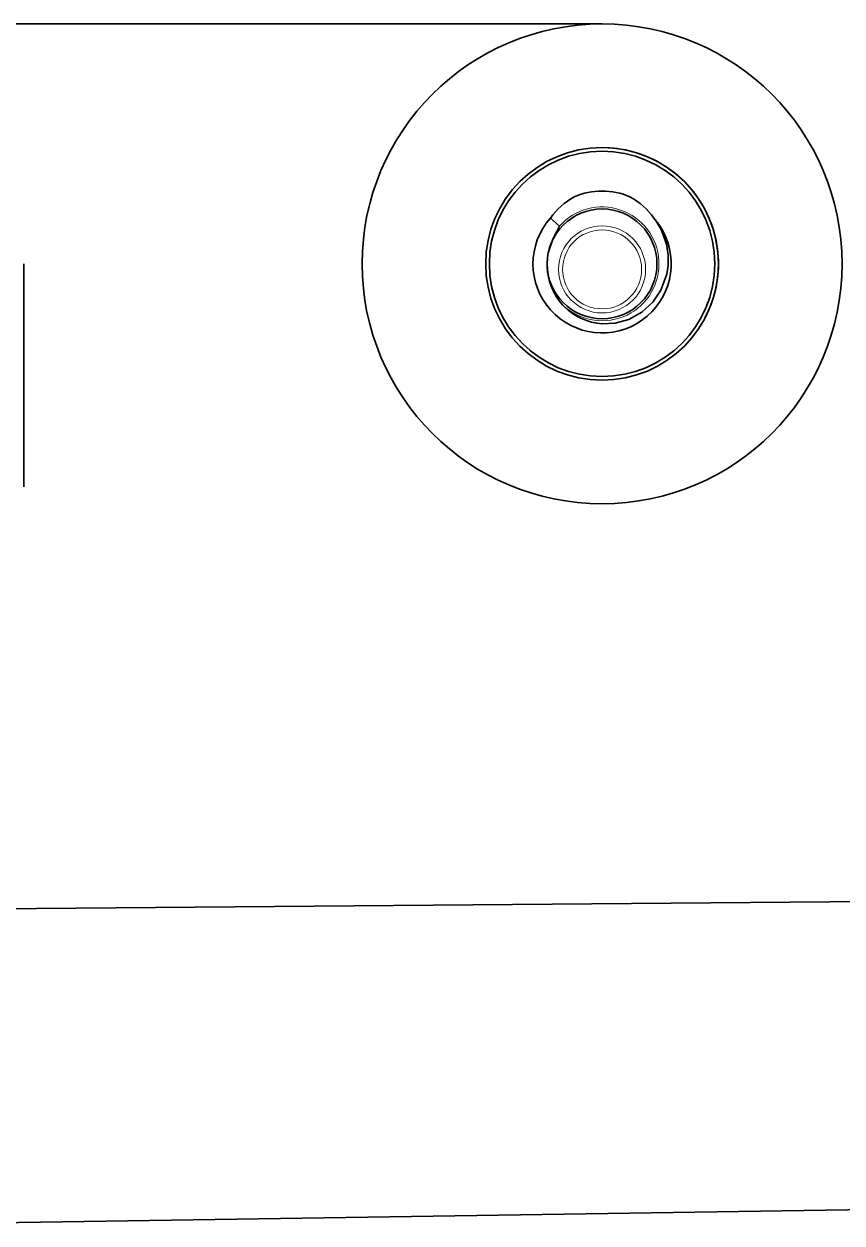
# Model space of a CAD drawing. Extents: x 370 to 946, y 143 to 764.
# Drawn here: x 406.92 to 418.17, y 421.24 to 437.73 of the extents above; entities that cross this region are included whole.
import ezdxf

# ---------------------------------------------------------------- set-up
doc = ezdxf.new("R2010")
doc.units = 0

msp = doc.modelspace()

# ---------------------------------------------------------------- linework, layer by layer
at = {"color": 7, "lineweight": 35}
for p, q in [((414.868, 437.732), (385.868, 437.732)), ((385.868, 437.732), (414.868, 437.732)), ((403.318, 425.532), (437.118, 425.812)), ((406.491, 421.238), (435.618, 421.682))]:
    msp.add_line(p, q, dxfattribs=at)
at = {"color": 7, "lineweight": 35, "ltscale": 0.004163}
msp.add_line((414.157, 435.061), (414.281, 434.951), dxfattribs=at)
at = {"color": 7, "lineweight": 35, "ltscale": 0.076713}
msp.add_line((406.918, 434.432), (406.918, 431.363), dxfattribs=at)
at = {"color": 7, "lineweight": 35, "ltscale": 0.015}
msp.add_line((406.918, 433.832), (406.918, 434.432), dxfattribs=at)
at = {"color": 7, "lineweight": 35}
for points in [[(414.281, 434.951), (414.247, 434.878), (414.191, 434.772), (414.128, 434.582)], [(415.691, 434.881), (415.754, 434.702), (415.777, 434.55), (415.776, 434.409), (415.758, 434.289), (415.678, 434.07), (415.567, 433.907), (415.417, 433.767), (415.236, 433.667), (415.048, 433.616), (414.868, 433.608)]]:
    msp.add_lwpolyline(points, dxfattribs=at)
for radius in [3.3, 1.6, 1.55, 0.755]:
    msp.add_circle((414.868, 434.432), radius, dxfattribs=at)
at = {"color": 7, "lineweight": 13}
for radius in [0.599, 0.543]:
    msp.add_circle((414.868, 434.356), radius, dxfattribs=at)
at = {"color": 7, "lineweight": 35}
for centre, radius, start, end in [((414.868, 434.432), 1.6, 332.2042, 90), ((414.95, 434.505), 0.969, 118.6656, 144.9676), ((414.868, 434.432), 1, 67.4998, 112.5002), ((414.786, 434.505), 0.969, 35.0324, 61.3344), ((414.868, 434.432), 0.95, 138.4798, 28.6479), ((414.839, 434.479), 0.942, 25.2993, 38.2153), ((414.868, 434.432), 0.95, 28.6479, 41.5202), ((414.923, 434.419), 0.811, 168.3752, 205.995), ((414.942, 434.429), 0.833, 206.0521, 224.5425), ((414.919, 434.408), 0.802, 224.6504, 266.3628)]:
    msp.add_arc(centre, radius, start, end, dxfattribs=at)
at = {"color": 7, "lineweight": 13}
msp.add_arc((414.868, 434.432), 0.783, 228.4757, 138.4835, dxfattribs=at)

doc.saveas('drawing.dxf')
